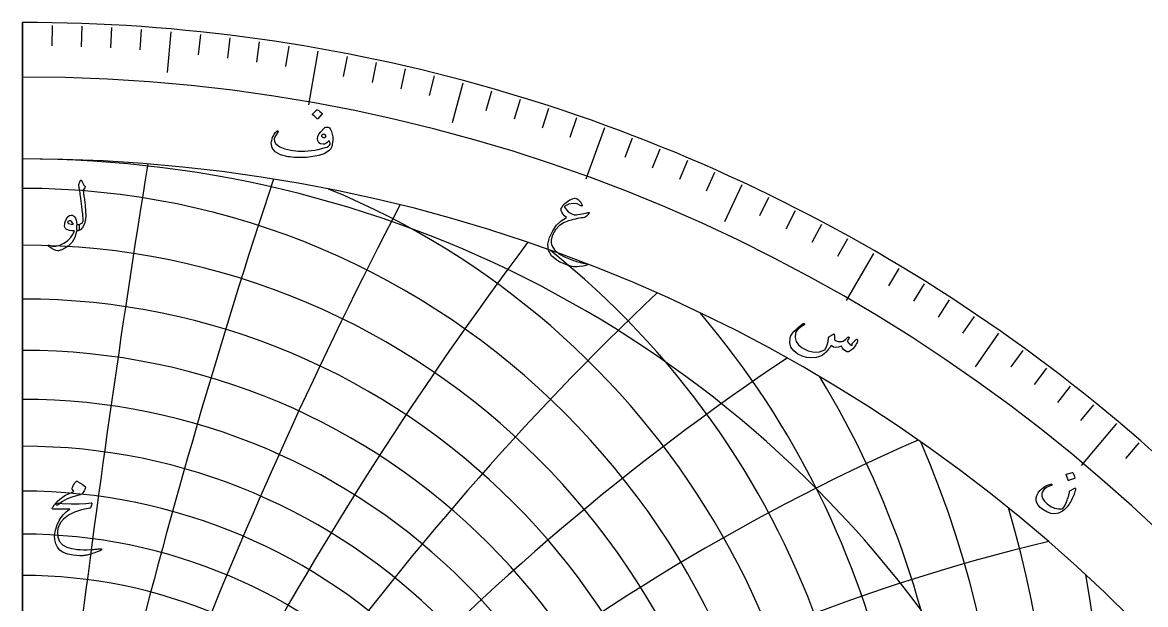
# Model space of a CAD drawing. Header units: millimetres. Extents: x -1 to 150, y -1 to 150.
# Drawn here: x 0 to 98.8, y 98.8 to 150 of the extents above; entities that cross this region are included whole.
import ezdxf

# ---------------------------------------------------------------- set-up
doc = ezdxf.new("R2010")
doc.units = ezdxf.units.MM
for name, color, linetype in [('CUT_OUTER', 1, 'Continuous'), ('ENGRAVE', 7, 'Continuous'), ('ENGRAVE_FINE', 8, 'Continuous'), ('TEXT', 5, 'Continuous')]:
    doc.layers.add(name, color=color, linetype=linetype)

msp = doc.modelspace()

# ---------------------------------------------------------------- linework, layer by layer
at = {"layer": 'CUT_OUTER'}
msp.add_lwpolyline([(99.393, 112.343), (98.409, 113.206), (97.417, 114.061), (96.418, 114.907), (95.412, 115.744), (94.398, 116.572), (93.377, 117.391), (92.349, 118.202), (91.314, 119.003), (90.272, 119.795), (89.223, 120.579), (88.168, 121.353), (87.105, 122.117), (86.037, 122.873), (84.961, 123.619), (83.879, 124.356), (82.79, 125.083), (81.696, 125.801), (80.595, 126.509), (79.488, 127.207), (78.375, 127.896), (77.256, 128.575), (76.131, 129.244), (75, 129.904), (73.864, 130.553), (72.721, 131.193), (71.574, 131.823), (70.421, 132.442), (69.262, 133.052), (68.099, 133.651), (66.93, 134.24), (65.756, 134.819), (64.577, 135.388), (63.393, 135.946), (62.204, 136.494), (61.011, 137.032), (59.812, 137.559), (58.61, 138.076), (57.403, 138.582), (56.191, 139.078), (54.975, 139.563), (53.755, 140.037), (52.531, 140.501), (51.303, 140.954), (50.071, 141.396), (48.835, 141.828), (47.596, 142.249), (46.352, 142.659), (45.106, 143.058), (43.856, 143.446), (42.602, 143.823), (41.346, 144.189), (40.086, 144.545), (38.823, 144.889), (37.557, 145.222), (36.288, 145.544), (35.017, 145.856), (33.743, 146.155), (32.466, 146.444), (31.187, 146.722), (29.905, 146.989), (28.621, 147.244), (27.335, 147.488), (26.047, 147.721), (24.757, 147.943), (23.465, 148.153), (22.171, 148.352), (20.876, 148.54), (19.579, 148.717), (18.28, 148.882), (16.98, 149.036), (15.679, 149.178), (14.377, 149.309), (13.073, 149.429), (11.769, 149.538), (10.463, 149.635), (9.157, 149.72), (7.85, 149.794), (6.543, 149.857), (5.235, 149.909), (3.926, 149.949), (2.618, 149.977), (1.309, 149.994), (0, 150), (0, 150), (0, 0)], dxfattribs=at)
at = {"layer": 'ENGRAVE'}
for points in [[(0, 0), (0, 150)], [(0, 149.76), (0, 144.96)], [(13.052, 149.19), (12.739, 145.604)], [(26.006, 147.485), (25.172, 142.758)], [(38.761, 144.657), (37.829, 141.18)], [(51.221, 140.728), (49.579, 136.218)], [(0, 0), (0, 138)], [(0, 138), (0, 0)], [(0, 0), (0, 138)], [(0, 138), (0, 0)], [(63.291, 135.729), (61.77, 132.466)], [(74.88, 129.696), (72.48, 125.539)], [(85.899, 122.676), (83.834, 119.727)], [(96.264, 114.723), (93.178, 111.046)]]:
    msp.add_lwpolyline(points, dxfattribs=at)
for centre, radius, start, end in [((0, 0), 145.2, 0, 90), ((0, 0), 138, 0, 90), ((0, 0), 138, 360, 90), ((0, 0), 138, 360, 90), ((0, 0), 138, 360, 90), ((0, 0), 138, 360, 90), ((0, 39.34), 98.66, 336.5, 90), ((0, 39.34), 98.66, 336.5, 90), ((0, 71.722), 74.487, 285.65831, 51.41174), ((0, 71.722), 74.487, 285.65831, 51.41174), ((0, 63.15), 58.013, 270, 90), ((0, 63.15), 58.013, 270, 90), ((0, 57.245), 44.126, 270, 90), ((0, 57.245), 44.126, 270, 90), ((0, 84.397), 95.106, 297.45133, 10.32072), ((0, 84.397), 95.106, 297.45133, 10.32072)]:
    msp.add_arc(centre, radius, start, end, dxfattribs=at)
at = {"layer": 'ENGRAVE_FINE'}
for points in [[(2.614, 149.737), (2.582, 147.938)], [(5.226, 149.669), (5.164, 147.87)], [(7.838, 149.555), (7.744, 147.757)], [(10.447, 149.395), (10.321, 147.6)], [(15.654, 148.94), (15.466, 147.149)], [(18.251, 148.644), (18.032, 146.857)], [(20.843, 148.303), (20.592, 146.52)], [(23.428, 147.916), (23.146, 146.138)], [(28.576, 147.008), (28.232, 145.242)], [(31.137, 146.487), (30.763, 144.727)], [(33.689, 145.922), (33.284, 144.168)], [(36.23, 145.311), (35.795, 143.565)], [(41.279, 143.959), (40.783, 142.228)], [(43.786, 143.216), (43.259, 141.495)], [(46.278, 142.43), (45.722, 140.718)], [(48.757, 141.601), (48.171, 139.899)], [(53.669, 139.813), (53.024, 138.133)], [(56.101, 138.855), (55.427, 137.186)], [(58.516, 137.855), (57.813, 136.198)], [(60.913, 136.813), (60.181, 135.168)], [(65.65, 134.603), (64.861, 132.986)], [(67.99, 133.437), (67.172, 131.833)], [(70.308, 132.23), (69.463, 130.641)], [(72.605, 130.983), (71.732, 129.409)], [(77.132, 128.369), (76.205, 126.826)], [(79.361, 127.004), (78.407, 125.477)], [(81.565, 125.599), (80.585, 124.09)], [(83.745, 124.157), (82.738, 122.664)], [(88.027, 121.158), (86.969, 119.702)], [(90.128, 119.604), (89.045, 118.166)], [(92.201, 118.013), (91.093, 116.594)], [(94.247, 116.385), (93.114, 114.987)], [(98.251, 113.025), (97.07, 111.667)]]:
    msp.add_lwpolyline(points, dxfattribs=at)
for centre, radius, start, end in [((1240.163, -59.885), 1244.9, 170.874196, 175), ((1240.163, -59.885), 1244.9, 170.874196, 175), ((1240.163, -59.885), 1244.9, 170.874196, 175), ((1240.163, -59.885), 1244.9, 170.874196, 175), ((615.335, -59.885), 624.828, 161.708091, 170), ((615.335, -59.885), 624.828, 161.708091, 170), ((615.335, -59.885), 624.828, 161.708091, 170), ((615.335, -59.885), 624.828, 161.708091, 170), ((0, 67.901), 67.507, 270, 90), ((0, 67.901), 67.507, 270, 90), ((0, 69.739), 70.923, 280.48577, 67.67061), ((0, 69.739), 70.923, 280.48577, 67.67061), ((404.928, -59.885), 419.213, 152.46035, 165), ((404.928, -59.885), 419.213, 152.46035, 165), ((404.928, -59.885), 419.213, 152.46035, 165), ((404.928, -59.885), 419.213, 152.46035, 165), ((298.102, -59.885), 317.233, 143.08756, 160), ((298.102, -59.885), 317.233, 143.08756, 160), ((298.102, -59.885), 317.233, 143.08756, 160), ((298.102, -59.885), 317.233, 143.08756, 160), ((0, 66.198), 64.224, 270, 90), ((0, 66.198), 64.224, 270, 90), ((232.679, -59.885), 256.733, 133.54331, 155), ((232.679, -59.885), 256.733, 133.54331, 155), ((232.679, -59.885), 256.733, 133.54331, 155), ((232.679, -59.885), 256.733, 133.54331, 155), ((0, 64.617), 61.063, 270, 90), ((0, 64.617), 61.063, 270, 90), ((0, 73.866), 78.212, 289.18994, 40.2836), ((0, 73.866), 78.212, 289.18994, 40.2836), ((187.928, -59.885), 217, 123.77728, 150), ((187.928, -59.885), 217, 123.77728, 150), ((187.928, -59.885), 217, 123.77728, 150), ((187.928, -59.885), 217, 123.77728, 150), ((0, 76.186), 82.116, 291.90818, 31.28102), ((0, 76.186), 82.116, 291.90818, 31.28102), ((0, 61.788), 55.064, 270, 90), ((0, 61.788), 55.064, 270, 90), ((154.954, -59.885), 189.164, 113.73477, 145), ((154.954, -59.885), 189.164, 113.73477, 145), ((154.954, -59.885), 189.164, 113.73477, 145), ((154.954, -59.885), 189.164, 113.73477, 145), ((0, 60.523), 52.209, 270, 90), ((0, 60.523), 52.209, 270, 90), ((0, 78.7), 86.218, 294.10456, 23.5258), ((0, 78.7), 86.218, 294.10456, 23.5258), ((0, 59.348), 49.439, 270, 90), ((0, 59.348), 49.439, 270, 90), ((0, 81.429), 90.539, 295.92399, 16.61427), ((0, 81.429), 90.539, 295.92399, 16.61427), ((0, 58.257), 46.747, 270, 90), ((0, 58.257), 46.747, 270, 90), ((129.305, -59.885), 168.796, 103.35682, 140), ((129.305, -59.885), 168.796, 103.35682, 140), ((129.305, -59.885), 168.796, 103.35682, 140), ((129.305, -59.885), 168.796, 103.35682, 140)]:
    msp.add_arc(centre, radius, start, end, dxfattribs=at)
at = {"layer": 'TEXT'}
for points in [[(25.915, 142.315), (25.924, 142.321), (25.935, 142.324), (25.95, 142.322), (25.967, 142.318), (26.079, 142.248), (26.182, 142.168), (26.277, 142.079), (26.362, 141.981), (26.369, 141.967), (26.371, 141.954), (26.368, 141.942), (26.359, 141.931), (25.982, 141.522), (25.969, 141.513), (25.954, 141.513), (25.938, 141.522), (25.921, 141.539), (25.905, 141.555), (25.881, 141.578), (25.848, 141.609), (25.806, 141.648), (25.754, 141.696), (25.692, 141.751), (25.618, 141.815), (25.535, 141.886), (25.524, 141.898), (25.519, 141.908), (25.521, 141.917), (25.529, 141.925)], [(26.77, 140.807), (26.895, 140.793), (27.008, 140.723), (27.109, 140.597), (27.199, 140.416), (27.267, 140.19), (27.301, 139.929), (27.302, 139.634), (27.269, 139.304), (27.25, 139.186), (27.22, 139.079), (27.181, 138.982), (27.132, 138.896), (26.988, 138.733), (26.792, 138.588), (26.545, 138.462), (26.247, 138.354), (26.082, 138.308), (25.913, 138.268), (25.74, 138.232), (25.563, 138.201), (25.381, 138.175), (25.195, 138.155), (25.004, 138.139), (24.808, 138.128), (24.613, 138.121), (24.422, 138.119), (24.236, 138.12), (24.056, 138.126), (23.88, 138.136), (23.709, 138.15), (23.542, 138.17), (23.379, 138.195), (22.712, 138.363), (22.243, 138.622), (21.972, 138.975), (21.9, 139.421), (21.911, 139.521), (21.934, 139.632), (21.97, 139.756), (22.017, 139.892), (22.084, 140.039), (22.165, 140.179), (22.262, 140.312), (22.375, 140.437), (22.391, 140.451), (22.408, 140.46), (22.427, 140.464), (22.448, 140.463), (22.467, 140.457), (22.482, 140.447), (22.492, 140.432), (22.497, 140.411), (22.497, 140.39), (22.493, 140.371), (22.485, 140.355), (22.473, 140.34), (22.255, 140.042), (22.156, 139.773), (22.174, 139.534), (22.31, 139.325), (22.643, 139.076), (23.079, 138.889), (23.619, 138.763), (24.265, 138.696), (24.552, 138.687), (24.841, 138.691), (25.134, 138.709), (25.43, 138.739), (25.728, 138.782), (26.029, 138.839), (26.333, 138.909), (26.639, 138.991), (26.805, 139.048), (26.935, 139.119), (27.031, 139.203), (27.091, 139.301), (27.084, 139.379), (27.063, 139.452), (27.029, 139.522), (26.982, 139.588), (26.975, 139.591), (26.966, 139.589), (26.954, 139.58), (26.939, 139.564), (26.824, 139.44), (26.705, 139.354), (26.583, 139.304), (26.456, 139.291), (26.237, 139.329), (26.08, 139.425), (25.986, 139.578), (25.955, 139.788), (25.988, 139.963), (26.087, 140.166), (26.25, 140.396), (26.479, 140.654), (26.548, 140.716), (26.619, 140.762), (26.693, 140.792), (26.77, 140.807)], [(26.674, 139.937), (26.702, 139.96), (26.714, 139.986), (26.709, 140.015), (26.689, 140.047), (26.597, 140.133), (26.508, 140.167), (26.422, 140.148), (26.338, 140.076), (26.325, 140.052), (26.318, 140.029), (26.32, 140.008), (26.328, 139.989), (26.404, 139.919), (26.487, 139.887), (26.577, 139.893), (26.674, 139.937)], [(4.976, 135.791), (5.019, 135.893), (5.051, 135.973), (5.075, 136.033), (5.089, 136.071), (5.099, 136.096), (5.114, 136.113), (5.131, 136.124), (5.151, 136.127), (5.174, 136.124), (5.193, 136.112), (5.208, 136.092), (5.22, 136.065), (5.271, 135.931), (5.333, 135.811), (5.405, 135.704), (5.487, 135.61), (5.511, 135.58), (5.517, 135.546), (5.507, 135.508), (5.481, 135.467), (5.344, 135.274), (5.354, 135.187), (5.363, 135.102), (5.372, 135.019), (5.382, 134.937), (5.391, 134.857), (5.4, 134.778), (5.41, 134.701), (5.419, 134.625), (5.505, 133.926), (5.558, 133.379), (5.577, 132.985), (5.562, 132.743), (5.445, 132.305), (5.291, 131.981), (5.102, 131.772), (4.877, 131.678), (4.87, 131.678), (4.864, 131.678), (4.858, 131.678), (4.852, 131.678), (4.815, 131.713), (4.791, 131.793), (4.78, 131.918), (4.783, 132.089), (4.789, 132.152), (4.807, 132.198), (4.836, 132.227), (4.877, 132.238), (5.035, 132.27), (5.167, 132.327), (5.272, 132.41), (5.35, 132.519), (5.345, 132.649), (5.336, 132.798), (5.322, 132.964), (5.304, 133.148), (5.282, 133.35), (5.256, 133.567), (5.227, 133.802), (5.195, 134.052), (5.165, 134.298), (5.137, 134.519), (5.112, 134.716), (5.089, 134.887), (5.069, 135.034), (5.053, 135.155), (5.041, 135.252), (5.032, 135.323), (4.97, 135.679), (4.968, 135.714), (4.969, 135.744), (4.971, 135.77), (4.976, 135.791)], [(48.614, 134.537), (48.715, 134.528), (48.815, 134.49), (48.914, 134.423), (49.011, 134.327), (49.058, 134.27), (49.099, 134.215), (49.136, 134.161), (49.168, 134.108), (49.195, 134.057), (49.217, 134.008), (49.234, 133.962), (49.248, 133.917), (49.252, 133.877), (49.237, 133.858), (49.203, 133.862), (49.15, 133.887), (48.807, 134.039), (48.454, 134.081), (48.091, 134.014), (47.719, 133.838), (47.705, 133.823), (47.699, 133.804), (47.701, 133.782), (47.71, 133.756), (47.867, 133.52), (48.059, 133.331), (48.289, 133.19), (48.555, 133.096), (48.606, 133.088), (48.676, 133.088), (48.765, 133.096), (48.872, 133.112), (49.071, 133.151), (49.247, 133.185), (49.399, 133.214), (49.529, 133.239), (49.635, 133.259), (49.718, 133.274), (49.778, 133.285), (49.814, 133.291), (49.862, 133.288), (49.88, 133.268), (49.87, 133.229), (49.83, 133.173), (49.705, 133.032), (49.605, 132.93), (49.528, 132.867), (49.474, 132.843), (49.333, 132.83), (49.182, 132.811), (49.021, 132.786), (48.849, 132.754), (48.668, 132.715), (48.476, 132.669), (48.274, 132.616), (48.062, 132.556), (47.618, 132.378), (47.237, 132.118), (46.919, 131.776), (46.665, 131.354), (46.572, 131.107), (46.529, 130.863), (46.535, 130.621), (46.59, 130.381), (46.806, 130.008), (47.196, 129.665), (47.76, 129.351), (48.498, 129.062), (48.615, 129.026), (48.743, 128.989), (48.88, 128.952), (49.027, 128.915), (49.184, 128.877), (49.35, 128.839), (49.526, 128.802), (49.711, 128.765), (49.742, 128.757), (49.764, 128.747), (49.776, 128.734), (49.778, 128.72), (49.727, 128.672), (49.581, 128.626), (49.34, 128.582), (49.004, 128.539), (48.803, 128.522), (48.631, 128.517), (48.488, 128.525), (48.375, 128.546), (47.968, 128.663), (47.606, 128.792), (47.291, 128.933), (47.022, 129.086), (46.555, 129.49), (46.292, 129.96), (46.233, 130.496), (46.381, 131.1), (46.663, 131.688), (47.005, 132.174), (47.409, 132.557), (47.874, 132.835), (47.697, 133.005), (47.56, 133.162), (47.463, 133.306), (47.405, 133.437), (47.394, 133.486), (47.392, 133.536), (47.4, 133.586), (47.417, 133.637), (47.485, 133.766), (47.562, 133.884), (47.648, 133.991), (47.742, 134.087), (47.965, 134.267), (48.184, 134.402), (48.401, 134.492), (48.614, 134.537)], [(4.752, 131.609), (4.606, 131.096), (4.361, 130.666), (4.017, 130.32), (3.574, 130.057), (3.512, 130.03), (3.451, 130.006), (3.391, 129.985), (3.331, 129.967), (3.273, 129.951), (3.216, 129.94), (3.16, 129.931), (3.107, 129.926), (2.973, 129.945), (2.795, 130.015), (2.574, 130.135), (2.309, 130.306), (2.281, 130.331), (2.264, 130.355), (2.259, 130.378), (2.265, 130.4), (2.28, 130.417), (2.3, 130.425), (2.324, 130.423), (2.353, 130.412), (2.628, 130.323), (2.937, 130.324), (3.279, 130.413), (3.655, 130.593), (3.962, 130.802), (4.216, 131.047), (4.417, 131.328), (4.565, 131.646), (4.564, 131.658), (4.561, 131.667), (4.555, 131.673), (4.546, 131.678), (4.332, 131.69), (4.149, 131.715), (3.998, 131.752), (3.88, 131.802), (3.788, 131.879), (3.73, 131.986), (3.707, 132.122), (3.717, 132.288), (3.721, 132.31), (3.725, 132.333), (3.73, 132.356), (3.736, 132.379), (3.743, 132.403), (3.75, 132.428), (3.758, 132.454), (3.767, 132.482), (3.841, 132.66), (3.929, 132.807), (4.034, 132.924), (4.154, 133.011), (4.277, 133.059), (4.389, 133.058), (4.492, 133.009), (4.584, 132.911), (4.665, 132.776), (4.726, 132.619), (4.767, 132.439), (4.79, 132.238), (4.802, 132.239), (4.814, 132.239), (4.825, 132.24), (4.836, 132.242), (4.847, 132.243), (4.859, 132.244), (4.871, 132.244), (4.883, 132.245), (4.925, 132.236), (4.958, 132.209), (4.981, 132.164), (4.995, 132.101), (5.001, 132.032), (5, 131.963), (4.992, 131.892), (4.976, 131.821), (4.957, 131.758), (4.934, 131.713), (4.91, 131.686), (4.883, 131.678), (4.765, 131.678), (4.764, 131.666), (4.761, 131.651), (4.758, 131.632), (4.752, 131.609)], [(4.453, 132.307), (4.388, 132.421), (4.316, 132.502), (4.238, 132.549), (4.154, 132.562), (4.104, 132.549), (4.059, 132.528), (4.019, 132.499), (3.986, 132.463), (3.975, 132.443), (3.973, 132.422), (3.981, 132.4), (3.998, 132.375), (4.062, 132.319), (4.155, 132.28), (4.277, 132.26), (4.428, 132.257), (4.444, 132.26), (4.453, 132.27), (4.456, 132.285), (4.453, 132.307)], [(73.363, 122.113), (73.386, 122.131), (73.409, 122.14), (73.429, 122.141), (73.449, 122.134), (73.469, 122.118), (73.484, 122.099), (73.491, 122.076), (73.493, 122.05), (73.483, 121.965), (73.455, 121.87), (73.409, 121.764), (73.345, 121.647), (73.221, 121.468), (73.079, 121.312), (72.92, 121.179), (72.743, 121.069), (72.693, 121.048), (72.644, 121.037), (72.599, 121.036), (72.555, 121.045), (72.421, 121.114), (72.295, 121.221), (72.177, 121.364), (72.068, 121.544), (71.824, 121.439), (71.592, 121.41), (71.372, 121.458), (71.164, 121.581), (71.091, 121.472), (71.018, 121.37), (70.944, 121.273), (70.87, 121.183), (70.795, 121.097), (70.719, 121.017), (70.642, 120.941), (70.564, 120.871), (70.408, 120.751), (70.237, 120.656), (70.05, 120.586), (69.848, 120.541), (69.421, 120.511), (69.012, 120.551), (68.62, 120.662), (68.246, 120.844), (67.87, 121.13), (67.629, 121.458), (67.524, 121.83), (67.554, 122.245), (67.599, 122.376), (67.674, 122.519), (67.778, 122.674), (67.911, 122.841), (68.074, 123.014), (68.262, 123.184), (68.475, 123.351), (68.715, 123.514), (68.732, 123.523), (68.749, 123.527), (68.766, 123.525), (68.782, 123.519), (68.796, 123.509), (68.807, 123.498), (68.815, 123.485), (68.819, 123.47), (68.817, 123.453), (68.811, 123.437), (68.8, 123.423), (68.785, 123.411), (68.473, 123.191), (68.243, 122.995), (68.094, 122.824), (68.025, 122.678), (67.989, 122.293), (68.076, 121.95), (68.287, 121.648), (68.622, 121.386), (69.151, 121.129), (69.658, 121.012), (70.143, 121.037), (70.608, 121.203), (70.732, 121.418), (70.829, 121.665), (70.899, 121.944), (70.942, 122.255), (70.944, 122.288), (70.95, 122.315), (70.96, 122.336), (70.975, 122.35), (71.039, 122.394), (71.099, 122.434), (71.156, 122.471), (71.209, 122.505), (71.258, 122.536), (71.303, 122.562), (71.344, 122.585), (71.38, 122.602), (71.398, 122.608), (71.413, 122.606), (71.424, 122.597), (71.432, 122.58), (71.434, 122.568), (71.437, 122.552), (71.44, 122.529), (71.444, 122.501), (71.447, 122.468), (71.449, 122.43), (71.45, 122.387), (71.45, 122.34), (71.452, 122.247), (71.459, 122.177), (71.47, 122.129), (71.485, 122.104), (71.617, 122.011), (71.77, 121.953), (71.943, 121.93), (72.138, 121.942), (72.225, 121.975), (72.336, 122.048), (72.47, 122.162), (72.626, 122.315), (72.641, 122.33), (72.659, 122.339), (72.679, 122.344), (72.701, 122.343), (72.72, 122.34), (72.737, 122.332), (72.75, 122.322), (72.76, 122.308), (72.761, 122.262), (72.731, 122.195), (72.671, 122.106), (72.582, 121.996), (72.65, 121.866), (72.74, 121.754), (72.85, 121.66), (72.98, 121.585), (73.002, 121.624), (73.016, 121.659), (73.022, 121.688), (73.021, 121.712), (73.017, 121.736), (73.018, 121.757), (73.025, 121.774), (73.037, 121.789)], [(92.393, 110.433), (92.404, 110.434), (92.415, 110.431), (92.427, 110.423), (92.439, 110.41), (92.502, 110.294), (92.552, 110.174), (92.59, 110.051), (92.615, 109.924), (92.615, 109.908), (92.61, 109.895), (92.601, 109.887), (92.588, 109.882), (92.059, 109.711), (92.043, 109.71), (92.031, 109.717), (92.021, 109.732), (92.015, 109.757), (92.009, 109.777), (92, 109.809), (91.987, 109.853), (91.969, 109.908), (91.948, 109.974), (91.921, 110.053), (91.889, 110.144), (91.852, 110.248), (91.848, 110.263), (91.85, 110.274), (91.855, 110.281), (91.866, 110.284)], [(4.97, 108.434), (4.426, 108.292), (3.945, 108.109), (3.528, 107.884), (3.175, 107.618), (3.121, 107.577), (3.071, 107.554), (3.025, 107.549), (2.982, 107.562), (2.933, 107.621), (2.94, 107.704), (3.004, 107.811), (3.126, 107.942), (3.412, 108.18), (3.741, 108.394), (4.113, 108.585), (4.528, 108.752), (4.409, 108.927), (4.387, 108.97), (4.377, 109.014), (4.378, 109.058), (4.391, 109.101), (4.474, 109.267), (4.551, 109.405), (4.621, 109.514), (4.684, 109.594), (4.724, 109.631), (4.763, 109.651), (4.802, 109.653), (4.839, 109.637), (5.059, 109.513), (5.243, 109.397), (5.392, 109.289), (5.506, 109.188), (5.528, 109.156), (5.539, 109.115), (5.538, 109.066), (5.525, 109.008), (5.485, 108.917), (5.42, 108.807), (5.332, 108.677), (5.22, 108.528), (5.19, 108.506), (5.138, 108.483), (5.065, 108.459), (4.97, 108.434)], [(92.683, 108.973), (92.655, 108.86), (92.623, 108.743), (92.587, 108.625), (92.546, 108.504), (92.5, 108.38), (92.448, 108.254), (92.389, 108.125), (92.324, 107.993), (92.255, 107.866), (92.181, 107.743), (92.103, 107.626), (92.021, 107.515), (91.933, 107.409), (91.841, 107.307), (91.743, 107.211), (91.641, 107.119), (91.525, 107.029), (91.408, 106.955), (91.29, 106.897), (91.17, 106.853), (90.846, 106.798), (90.509, 106.832), (90.16, 106.953), (89.799, 107.161), (89.566, 107.346), (89.392, 107.543), (89.275, 107.753), (89.216, 107.976), (89.218, 108.199), (89.271, 108.416), (89.377, 108.629), (89.535, 108.837), (89.738, 109.028), (89.965, 109.185), (90.215, 109.309), (90.489, 109.399), (90.526, 109.405), (90.554, 109.401), (90.574, 109.389), (90.585, 109.368), (90.588, 109.34), (90.576, 109.315), (90.546, 109.294), (90.501, 109.276), (90.187, 109.138), (89.952, 108.973), (89.796, 108.782), (89.719, 108.565), (89.719, 108.34), (89.796, 108.115), (89.95, 107.89), (90.181, 107.665), (90.503, 107.445), (90.833, 107.3), (91.173, 107.23), (91.522, 107.237), (91.532, 107.239), (91.542, 107.246), (91.554, 107.256), (91.568, 107.271), (91.662, 107.395), (91.754, 107.554), (91.845, 107.748), (91.933, 107.977), (91.974, 108.095), (92.011, 108.207), (92.043, 108.311), (92.071, 108.408), (92.095, 108.498), (92.114, 108.58), (92.127, 108.656), (92.135, 108.724), (92.14, 108.758), (92.15, 108.786), (92.165, 108.806), (92.184, 108.82), (92.624, 109.048), (92.654, 109.057), (92.674, 109.048), (92.684, 109.02), (92.683, 108.973)], [(3.499, 107.711), (4.299, 107.683), (4.99, 107.68), (5.574, 107.702), (6.048, 107.749), (6.063, 107.751), (6.076, 107.749), (6.086, 107.746), (6.095, 107.739), (6.102, 107.731), (6.105, 107.72), (6.106, 107.707), (6.104, 107.693), (6.092, 107.636), (6.08, 107.584), (6.069, 107.536), (6.058, 107.493), (6.047, 107.455), (6.037, 107.422), (6.027, 107.393), (6.017, 107.369), (5.997, 107.33), (5.974, 107.302), (5.947, 107.283), (5.918, 107.275), (5.198, 107.145), (4.571, 106.94), (4.038, 106.662), (3.599, 106.309), (3.377, 106.055), (3.216, 105.787), (3.115, 105.504), (3.076, 105.206), (3.114, 104.738), (3.266, 104.357), (3.531, 104.062), (3.911, 103.854), (4.107, 103.79), (4.324, 103.738), (4.559, 103.697), (4.814, 103.667), (5.089, 103.647), (5.382, 103.637), (5.693, 103.637), (6.024, 103.648), (6.141, 103.655), (6.256, 103.662), (6.37, 103.67), (6.481, 103.679), (6.59, 103.689), (6.696, 103.699), (6.798, 103.711), (6.896, 103.723), (6.926, 103.724), (6.947, 103.716), (6.96, 103.699), (6.965, 103.673), (6.962, 103.642), (6.955, 103.618), (6.944, 103.602), (6.927, 103.592), (6.751, 103.517), (6.584, 103.45), (6.427, 103.39), (6.279, 103.336), (6.141, 103.29), (6.013, 103.249), (5.894, 103.215), (5.787, 103.187), (5.685, 103.166), (5.586, 103.148), (5.49, 103.132), (5.397, 103.118), (5.306, 103.108), (5.217, 103.101), (5.13, 103.098), (5.045, 103.1), (4.464, 103.145), (3.979, 103.243), (3.591, 103.394), (3.3, 103.598), (3.086, 103.853), (2.937, 104.151), (2.852, 104.492), (2.833, 104.876), (2.894, 105.352), (3.04, 105.814), (3.271, 106.262), (3.587, 106.695), (3.71, 106.827), (3.85, 106.953), (4.006, 107.073), (4.179, 107.188), (2.671, 107.2), (2.634, 107.216), (2.619, 107.244), (2.625, 107.284), (2.652, 107.337), (2.703, 107.415), (2.748, 107.484), (2.79, 107.545), (2.826, 107.599), (2.858, 107.645), (2.885, 107.682), (2.908, 107.71), (2.926, 107.73), (2.967, 107.734), (3.076, 107.732), (3.253, 107.724), (3.499, 107.711)]]:
    msp.add_lwpolyline(points, close=True, dxfattribs=at)

doc.saveas('drawing.dxf')
